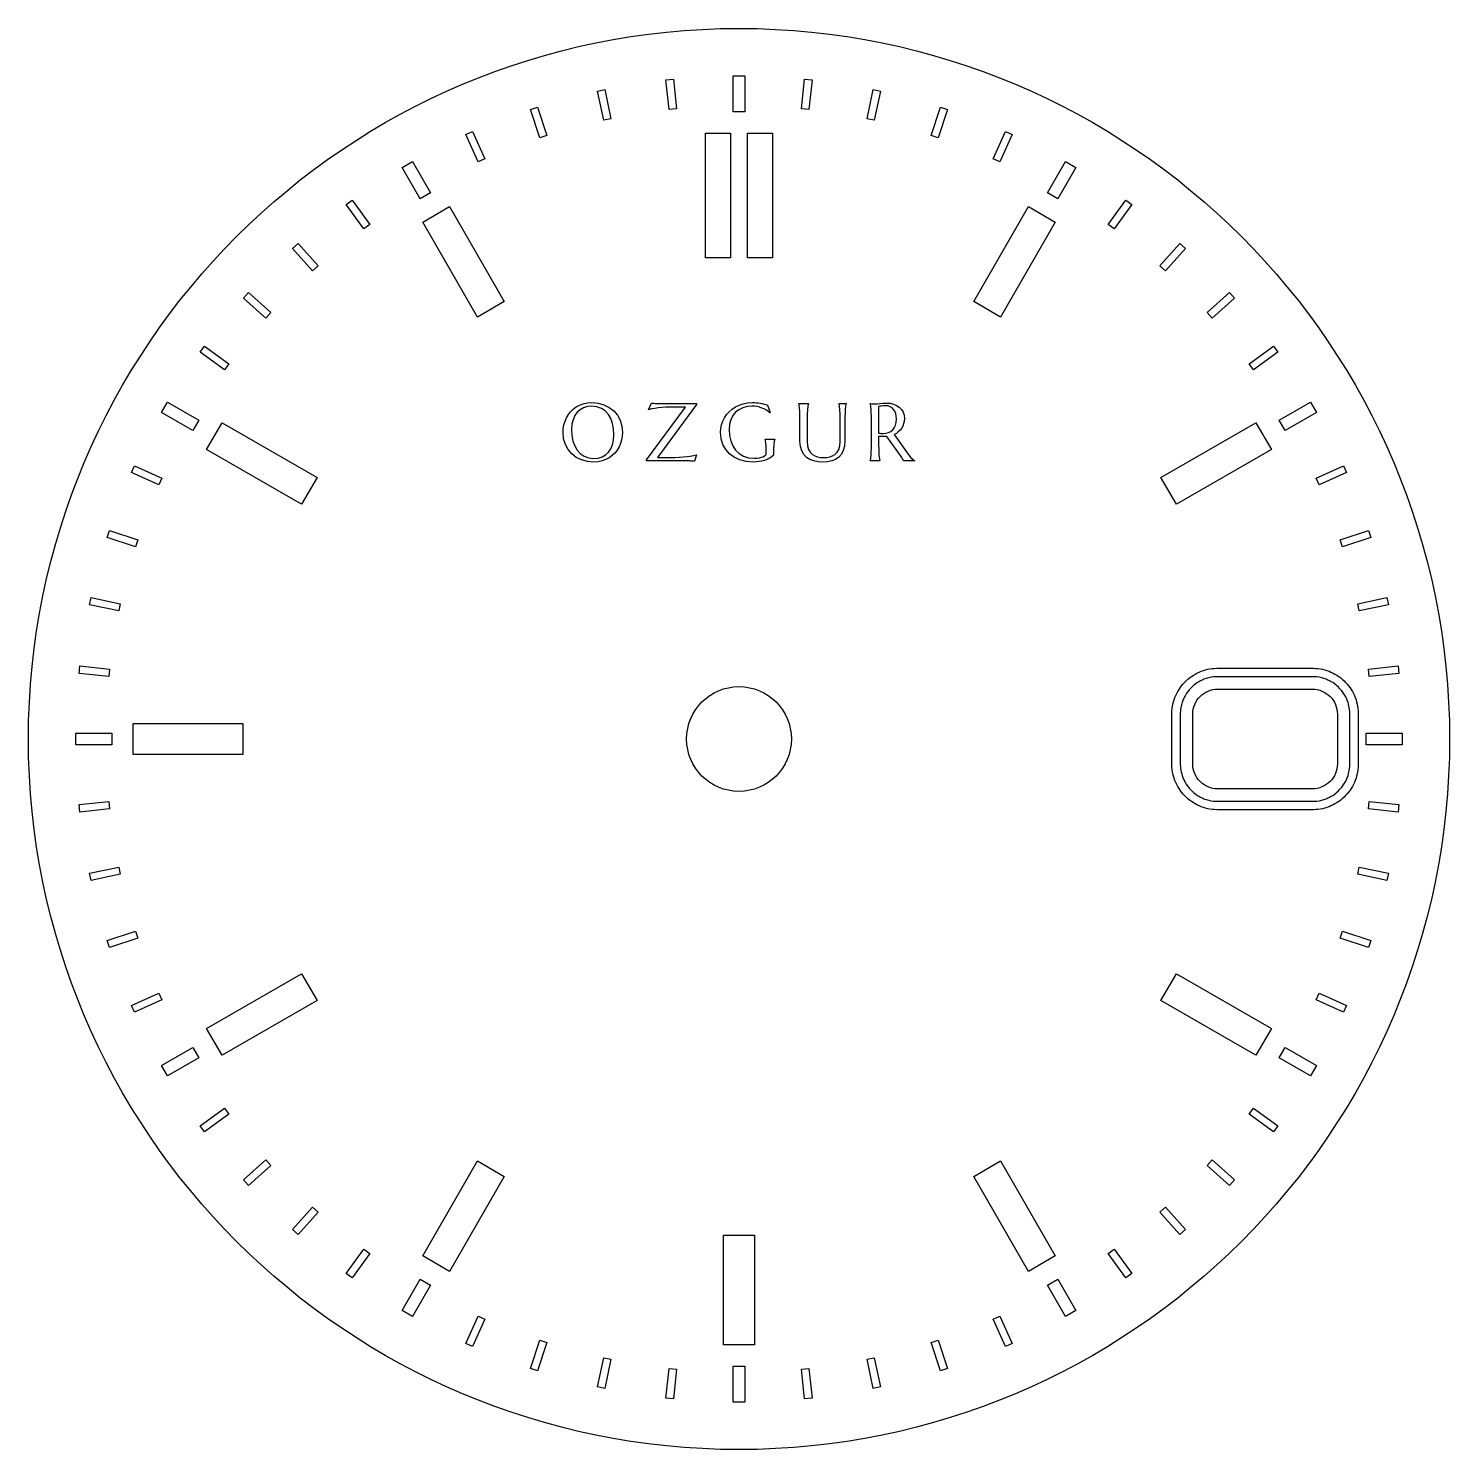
# Model space of a CAD drawing. Header units: millimetres. Extents: x -14.2 to 14.2, y -14.2 to 14.2.
import ezdxf

# ---------------------------------------------------------------- set-up
doc = ezdxf.new("R2010")
doc.units = ezdxf.units.MM
doc.layers.add('ALTIN', color=2, linetype='Continuous')
doc.layers.add('KESIM', color=1, linetype='Continuous')

msp = doc.modelspace()

# ---------------------------------------------------------------- linework, layer by layer
at = {"layer": 'ALTIN'}
for points in [[(-1.4021, 12.6226), (-1.4648, 13.2193), (-1.3156, 13.235), (-1.2529, 12.6383)], [(-0.12, 12.58), (-0.12, 13.3), (0.12, 13.3), (0.12, 12.58)], [(1.2529, 12.6383), (1.3156, 13.235), (1.4648, 13.2193), (1.4021, 12.6226)], [(-2.8386, 12.9938), (-2.6919, 13.025), (-2.5671, 12.4381), (-2.7138, 12.4069)], [(2.6919, 13.025), (2.8386, 12.9938), (2.7138, 12.4069), (2.5671, 12.4381)], [(-3.9958, 12.0552), (-4.1813, 12.6259), (-4.0386, 12.6722), (-3.8532, 12.1016)], [(3.8532, 12.1016), (4.0386, 12.6722), (4.1813, 12.6259), (3.9958, 12.0552)], [(-5.2341, 11.5715), (-5.4781, 12.1196), (-5.3411, 12.1807), (-5.097, 11.6325)], [(-0.17, 12.15), (-0.17, 9.65), (-0.67, 9.65), (-0.67, 12.15)], [(0.67, 12.15), (0.67, 9.65), (0.17, 9.65), (0.17, 12.15)], [(5.097, 11.6325), (5.3411, 12.1807), (5.4781, 12.1196), (5.2341, 11.5715)], [(-6.3939, 10.8346), (-6.7539, 11.4581), (-6.5461, 11.5781), (-6.1861, 10.9546)], [(6.5461, 11.5781), (6.7539, 11.4581), (6.3939, 10.8346), (6.1861, 10.9546)], [(-7.5255, 10.2304), (-7.8782, 10.7158), (-7.7569, 10.804), (-7.4042, 10.3186)], [(-4.7065, 8.772), (-5.2435, 8.462), (-6.3435, 10.3672), (-5.8065, 10.6772)], [(6.3435, 10.3672), (5.2435, 8.462), (4.7065, 8.772), (5.8065, 10.6772)], [(7.7569, 10.804), (7.8782, 10.7158), (7.5255, 10.2304), (7.4042, 10.3186)], [(-8.5537, 9.3878), (-8.9552, 9.8336), (-8.8437, 9.934), (-8.4422, 9.4881)], [(8.4422, 9.4881), (8.8437, 9.934), (8.9552, 9.8336), (8.5537, 9.3878)], [(-9.4881, 8.4422), (-9.934, 8.8437), (-9.8336, 8.9552), (-9.3878, 8.5537)], [(9.3878, 8.5537), (9.8336, 8.9552), (9.934, 8.8437), (9.4881, 8.4422)], [(-10.3186, 7.4042), (-10.804, 7.7569), (-10.7158, 7.8782), (-10.2304, 7.5255)], [(10.2304, 7.5255), (10.7158, 7.8782), (10.804, 7.7569), (10.3186, 7.4042)], [(-10.9546, 6.1861), (-11.5781, 6.5461), (-11.4581, 6.7539), (-10.8346, 6.3939)], [(-2.3478, 6.2747), (-2.3362, 6.1465), (-2.3406, 6.0709), (-2.3539, 5.9964), (-2.3755, 5.9247), (-2.4055, 5.8568), (-2.4435, 5.7936), (-2.4894, 5.7354), (-2.5425, 5.6835), (-2.6028, 5.6392), (-2.6698, 5.603), (-2.7435, 5.5758), (-2.8235, 5.5586), (-2.9095, 5.5529), (-3.0384, 5.5636), (-3.1569, 5.5958), (-3.2627, 5.6478), (-3.353, 5.7174), (-3.4267, 5.8039), (-3.4823, 5.9061), (-3.5172, 6.0225), (-3.5288, 6.1512), (-3.5244, 6.2267), (-3.5111, 6.301), (-3.4893, 6.3731), (-3.4595, 6.4414), (-3.4216, 6.5054), (-3.3761, 6.5638), (-3.323, 6.6158), (-3.2629, 6.6603), (-3.1957, 6.6968), (-3.1218, 6.7242), (-3.0414, 6.7414), (-2.9552, 6.7471), (-2.8264, 6.7362), (-2.7078, 6.7034), (-2.6021, 6.651), (-2.5117, 6.5808), (-2.4381, 6.4938), (-2.3826, 6.3911)], [(-2.5143, 5.9927), (-2.5069, 6.0983), (-2.514, 6.2172), (-2.5353, 6.3272), (-2.5708, 6.4256), (-2.62, 6.5099), (-2.6832, 6.579), (-2.7602, 6.6311), (-2.8508, 6.664), (-2.9552, 6.675), (-3.0405, 6.667), (-3.1182, 6.6431), (-3.1868, 6.6044), (-3.2452, 6.5513), (-3.2927, 6.4843), (-3.3284, 6.4037), (-3.3505, 6.3104), (-3.3579, 6.205), (-3.3509, 6.0865), (-3.3299, 5.9761), (-3.2947, 5.8769), (-3.2457, 5.7919), (-3.1825, 5.7224), (-3.1053, 5.6694), (-3.0143, 5.6361), (-2.9095, 5.625), (-2.8243, 5.6331), (-2.7468, 5.6571), (-2.6781, 5.6964), (-2.6198, 5.75), (-2.5723, 5.8178), (-2.5366, 5.8989)], [(-0.8515, 5.7013), (-0.8908, 5.5714), (-0.9029, 5.5722), (-0.9198, 5.5729), (-0.9401, 5.5738), (-0.9627, 5.5747), (-0.9869, 5.5754), (-1.0124, 5.576), (-1.0377, 5.5763), (-1.0617, 5.5768), (-1.0836, 5.5771), (-1.103, 5.5776), (-1.1185, 5.5778), (-1.129, 5.5778), (-1.8532, 5.5778), (-1.8532, 5.5978), (-1.072, 6.6572), (-1.3735, 6.6572), (-1.4645, 6.6551), (-1.5481, 6.6488), (-1.6227, 6.6402), (-1.6872, 6.6308), (-1.753, 6.6182), (-1.8124, 6.6044), (-1.757, 6.7342), (-1.7449, 6.7335), (-1.7277, 6.7327), (-1.707, 6.7319), (-1.6843, 6.7312), (-1.6602, 6.7305), (-1.6351, 6.7299), (-1.61, 6.7296), (-1.5863, 6.7291), (-1.5643, 6.7286), (-1.545, 6.7281), (-1.5293, 6.7279), (-1.5188, 6.7278), (-0.8515, 6.7278), (-0.8515, 6.7063), (-1.6335, 5.6484), (-1.2901, 5.6484), (-1.1999, 5.6504), (-1.1166, 5.6564), (-1.042, 5.6651), (-0.9775, 5.6748), (-0.9115, 5.6871)], [(0.6031, 5.6279), (0.5593, 5.6065), (0.512, 5.5881), (0.4612, 5.5733), (0.4065, 5.5622), (0.3479, 5.5552), (0.2851, 5.5529), (0.1455, 5.5636), (0.0187, 5.5958), (-0.0929, 5.6478), (-0.1876, 5.7174), (-0.2641, 5.8039), (-0.3213, 5.9061), (-0.3567, 6.0225), (-0.3685, 6.1512), (-0.3637, 6.2267), (-0.349, 6.301), (-0.3248, 6.3731), (-0.2915, 6.4414), (-0.2495, 6.5054), (-0.1986, 6.5638), (-0.1393, 6.6158), (-0.0721, 6.6603), (0.0025, 6.6968), (0.0842, 6.7242), (0.1732, 6.7414), (0.2692, 6.7471), (0.3081, 6.7462), (0.3477, 6.7435), (0.3876, 6.7391), (0.427, 6.733), (0.4656, 6.7255), (0.5028, 6.7165), (0.5385, 6.7064), (0.5723, 6.695), (0.6267, 6.5466), (0.6203, 6.5436), (0.5867, 6.5705), (0.5482, 6.5954), (0.5059, 6.6179), (0.4607, 6.6372), (0.4131, 6.653), (0.3631, 6.6649), (0.312, 6.6725), (0.2602, 6.675), (0.1635, 6.667), (0.0749, 6.6431), (-0.0033, 6.6044), (-0.0698, 6.5513), (-0.1236, 6.4843), (-0.164, 6.4037), (-0.1892, 6.3104), (-0.1976, 6.205), (-0.1896, 6.0867), (-0.1655, 5.9772), (-0.1256, 5.8792), (-0.0701, 5.7952), (0.0012, 5.7265), (0.0883, 5.6743), (0.1912, 5.6416), (0.31, 5.6307), (0.3632, 5.6329), (0.4104, 5.6394), (0.451, 5.6494), (0.4848, 5.6615), (0.5116, 5.6754), (0.531, 5.6905), (0.5427, 5.7054), (0.5466, 5.719), (0.5466, 5.7503), (0.5462, 5.8026), (0.5448, 5.8473), (0.5429, 5.8854), (0.54, 5.9181), (0.5366, 5.9462), (0.5328, 5.97), (0.5285, 5.9909), (0.5233, 6.01), (0.5233, 6.0133), (0.7158, 6.0133), (0.7158, 6.01), (0.7111, 5.9918), (0.7065, 5.9705), (0.7024, 5.9455), (0.6988, 5.9163), (0.6961, 5.8823), (0.6942, 5.8429), (0.6931, 5.7975), (0.6927, 5.7454), (0.6927, 5.7126), (0.6922, 5.7036), (0.6906, 5.6941), (0.6873, 5.6854), (0.6814, 5.6782), (0.6437, 5.6519)], [(2.0144, 6.6829), (2.0101, 6.7058), (2.0056, 6.7247), (2.0056, 6.7278), (2.1483, 6.7278), (2.1483, 6.7247), (2.1436, 6.7058), (2.1391, 6.6829), (2.1351, 6.6549), (2.1319, 6.6208), (2.1293, 6.5801), (2.127, 6.5325), (2.1255, 6.4773), (2.125, 6.4134), (2.125, 5.9805), (2.1168, 5.8742), (2.0921, 5.7847), (2.0529, 5.7111), (2.0008, 5.652), (1.9364, 5.6074), (1.8604, 5.5768), (1.7747, 5.5589), (1.6815, 5.5529), (1.5878, 5.5586), (1.5006, 5.5755), (1.4223, 5.6048), (1.3548, 5.6479), (1.2994, 5.7056), (1.2573, 5.778), (1.2309, 5.8665), (1.2221, 5.9725), (1.2221, 6.4134), (1.2217, 6.4773), (1.2203, 6.5325), (1.2183, 6.5801), (1.2154, 6.6208), (1.212, 6.6549), (1.208, 6.6829), (1.2035, 6.7058), (1.1988, 6.7247), (1.1988, 6.7278), (1.3912, 6.7278), (1.3912, 6.7247), (1.3865, 6.7058), (1.382, 6.6829), (1.3779, 6.6549), (1.3743, 6.6208), (1.3715, 6.5801), (1.3694, 6.5325), (1.3683, 6.4773), (1.3679, 6.4134), (1.3679, 5.9636), (1.375, 5.8764), (1.3964, 5.806), (1.4294, 5.7503), (1.4713, 5.7074), (1.5212, 5.6764), (1.5773, 5.6564), (1.6372, 5.6456), (1.6984, 5.642), (1.7595, 5.6456), (1.8193, 5.6564), (1.8755, 5.6764), (1.9248, 5.7074), (1.9666, 5.7503), (1.9995, 5.806), (2.0208, 5.8764), (2.028, 5.9636), (2.028, 6.4134), (2.0276, 6.4773), (2.0264, 6.5325), (2.0244, 6.5801), (2.0216, 6.6208), (2.0182, 6.6549)], [(2.8238, 5.5812), (2.8238, 5.5778), (2.6313, 5.5778), (2.6313, 5.5812), (2.6361, 5.5999), (2.6406, 5.6227), (2.6445, 5.6506), (2.6478, 5.6843), (2.6504, 5.7247), (2.6526, 5.7718), (2.6542, 5.827), (2.6547, 5.8914), (2.6547, 6.4134), (2.6542, 6.4773), (2.6526, 6.5325), (2.6504, 6.58), (2.6478, 6.6203), (2.6445, 6.6543), (2.6406, 6.6824), (2.6361, 6.7057), (2.6313, 6.7247), (2.6313, 6.7278), (2.665, 6.7247), (2.6812, 6.7235), (2.6991, 6.7227), (2.7182, 6.7223), (2.7381, 6.7222), (2.7747, 6.7241), (2.8225, 6.7299), (2.8832, 6.7357), (2.9585, 6.7376), (3.0326, 6.7323), (3.1007, 6.7165), (3.1618, 6.6909), (3.2142, 6.6557), (3.2571, 6.6111), (3.2894, 6.5574), (3.3096, 6.4954), (3.3163, 6.4255), (3.3126, 6.3699), (3.3014, 6.3185), (3.2835, 6.2715), (3.2596, 6.2289), (3.2301, 6.1912), (3.1952, 6.1581), (3.1553, 6.1297), (3.111, 6.1062), (3.3925, 5.711), (3.4126, 5.6832), (3.4313, 5.6594), (3.4489, 5.6394), (3.4657, 5.6222), (3.482, 5.6081), (3.4975, 5.5966), (3.5129, 5.5877), (3.5288, 5.5812), (3.5288, 5.5778), (3.2971, 5.5778), (3.2918, 5.5955), (3.2811, 5.6181), (3.2669, 5.6434), (3.2503, 5.6684), (2.9665, 6.0688), (2.948, 6.0671), (2.9295, 6.0657), (2.9111, 6.0649), (2.8921, 6.0647), (2.8694, 6.0651), (2.8467, 6.0662), (2.8237, 6.0684), (2.8005, 6.0719), (2.8005, 5.8914), (2.801, 5.8275), (2.8025, 5.7721), (2.8048, 5.7247), (2.8074, 5.6843), (2.8106, 5.6506), (2.8146, 5.6227), (2.8191, 5.5999)], [(3.0825, 6.1986), (3.1135, 6.2401), (3.1367, 6.2905), (3.1511, 6.3501), (3.1559, 6.4191), (3.1524, 6.4765), (3.142, 6.5282), (3.1251, 6.5734), (3.1015, 6.6111), (3.0712, 6.6413), (3.0337, 6.6639), (2.9895, 6.6782), (2.9385, 6.6829), (2.8887, 6.6815), (2.8502, 6.6773), (2.8214, 6.6716), (2.8005, 6.6655), (2.8005, 6.1345), (2.8224, 6.1303), (2.8446, 6.1275), (2.8667, 6.126), (2.888, 6.1255), (2.9455, 6.13), (2.9978, 6.1435), (3.0439, 6.1664)], [(10.8346, 6.3939), (11.4581, 6.7539), (11.5781, 6.5461), (10.9546, 6.1861)], [(-8.462, 5.2435), (-8.772, 4.7065), (-10.6772, 5.8065), (-10.3672, 6.3435)], [(10.6772, 5.8065), (8.772, 4.7065), (8.462, 5.2435), (10.3672, 6.3435)], [(-12.1807, 5.3411), (-12.1196, 5.4781), (-11.5715, 5.2341), (-11.6325, 5.097)], [(11.5715, 5.2341), (12.1196, 5.4781), (12.1807, 5.3411), (11.6325, 5.097)], [(-12.1016, 3.8532), (-12.6722, 4.0386), (-12.6259, 4.1813), (-12.0552, 3.9958)], [(12.0552, 3.9958), (12.6259, 4.1813), (12.6722, 4.0386), (12.1016, 3.8532)], [(-12.4381, 2.5671), (-13.025, 2.6919), (-12.9938, 2.8386), (-12.4069, 2.7138)], [(12.9938, 2.8386), (13.025, 2.6919), (12.4381, 2.5671), (12.4069, 2.7138)], [(-12.6383, 1.2529), (-13.235, 1.3156), (-13.2193, 1.4648), (-12.6226, 1.4021)], [(13.2193, 1.4648), (13.235, 1.3156), (12.6383, 1.2529), (12.6226, 1.4021)], [(12.413, -0.6106), (12.4058, -0.6592), (12.3978, -0.6996), (12.3859, -0.7472), (12.3739, -0.7866), (12.3574, -0.8328), (12.3416, -0.8709), (12.3206, -0.9153), (12.3012, -0.9516), (12.276, -0.9937), (12.2531, -1.028), (12.2239, -1.0674), (12.1977, -1.0993), (12.1648, -1.1356), (12.1356, -1.1648), (12.0993, -1.1977), (12.0674, -1.2239), (12.028, -1.2531), (11.9937, -1.276), (11.9516, -1.3012), (11.9153, -1.3206), (11.8709, -1.3416), (11.8328, -1.3574), (11.7866, -1.3739), (11.7472, -1.3859), (11.6996, -1.3978), (11.6592, -1.4058), (11.6106, -1.413), (11.5696, -1.4171), (11.5206, -1.4195), (11.5, -1.42), (9.6, -1.42), (9.5794, -1.4195), (9.5304, -1.4171), (9.4894, -1.413), (9.4408, -1.4058), (9.4004, -1.3978), (9.3528, -1.3859), (9.3134, -1.3739), (9.2672, -1.3574), (9.2291, -1.3416), (9.1847, -1.3206), (9.1484, -1.3012), (9.1063, -1.276), (9.072, -1.2531), (9.0326, -1.2239), (9.0007, -1.1977), (8.9644, -1.1648), (8.9352, -1.1356), (8.9023, -1.0993), (8.8761, -1.0674), (8.8469, -1.028), (8.824, -0.9937), (8.7988, -0.9516), (8.7794, -0.9153), (8.7584, -0.8709), (8.7426, -0.8328), (8.7261, -0.7866), (8.7141, -0.7472), (8.7022, -0.6996), (8.6942, -0.6592), (8.687, -0.6106), (8.6829, -0.5696), (8.6805, -0.5206), (8.68, -0.5), (8.68, 0.5), (8.6805, 0.5206), (8.6829, 0.5696), (8.687, 0.6106), (8.6942, 0.6592), (8.7022, 0.6996), (8.7141, 0.7472), (8.7261, 0.7866), (8.7426, 0.8328), (8.7584, 0.8709), (8.7794, 0.9153), (8.7988, 0.9516), (8.824, 0.9937), (8.8469, 1.028), (8.8761, 1.0674), (8.9023, 1.0993), (8.9352, 1.1356), (8.9644, 1.1648), (9.0007, 1.1977), (9.0326, 1.2239), (9.072, 1.2531), (9.1063, 1.276), (9.1484, 1.3012), (9.1847, 1.3206), (9.2291, 1.3416), (9.2672, 1.3574), (9.3134, 1.3739), (9.3528, 1.3859), (9.4004, 1.3978), (9.4408, 1.4058), (9.4894, 1.413), (9.5304, 1.4171), (9.5794, 1.4195), (9.6, 1.42), (11.5, 1.42), (11.5206, 1.4195), (11.5696, 1.4171), (11.6106, 1.413), (11.6592, 1.4058), (11.6996, 1.3978), (11.7472, 1.3859), (11.7866, 1.3739), (11.8328, 1.3574), (11.8709, 1.3416), (11.9153, 1.3206), (11.9516, 1.3012), (11.9937, 1.276), (12.028, 1.2531), (12.0674, 1.2239), (12.0993, 1.1977), (12.1356, 1.1648), (12.1648, 1.1356), (12.1977, 1.0993), (12.2239, 1.0674), (12.2531, 1.028), (12.276, 0.9937), (12.3012, 0.9516), (12.3206, 0.9153), (12.3416, 0.8709), (12.3574, 0.8328), (12.3739, 0.7866), (12.3859, 0.7472), (12.3978, 0.6996), (12.4058, 0.6592), (12.413, 0.6106), (12.4171, 0.5696), (12.4195, 0.5206), (12.42, 0.5), (12.42, -0.5), (12.4195, -0.5206), (12.4171, -0.5696)], [(12.2473, 0.5613), (12.2449, 0.5857), (12.2377, 0.6342), (12.2329, 0.6583), (12.221, 0.7059), (12.2139, 0.7294), (12.1973, 0.7756), (12.1879, 0.7982), (12.167, 0.8426), (12.1554, 0.8642), (12.1302, 0.9063), (12.1165, 0.9267), (12.0873, 0.9661), (12.0717, 0.9851), (12.0388, 1.0214), (12.0214, 1.0388), (11.9851, 1.0717), (11.9661, 1.0873), (11.9267, 1.1165), (11.9063, 1.1302), (11.8642, 1.1554), (11.8426, 1.167), (11.7982, 1.1879), (11.7756, 1.1973), (11.7294, 1.2139), (11.7059, 1.221), (11.6583, 1.2329), (11.6342, 1.2377), (11.5857, 1.2449), (11.5613, 1.2473), (11.5123, 1.2497), (11.5, 1.25), (9.6, 1.25), (9.5877, 1.2497), (9.5387, 1.2473), (9.5143, 1.2449), (9.4658, 1.2377), (9.4417, 1.2329), (9.3941, 1.221), (9.3706, 1.2139), (9.3244, 1.1973), (9.3018, 1.1879), (9.2574, 1.167), (9.2358, 1.1554), (9.1937, 1.1302), (9.1733, 1.1165), (9.1339, 1.0873), (9.1149, 1.0717), (9.0786, 1.0388), (9.0612, 1.0214), (9.0283, 0.9851), (9.0127, 0.9661), (8.9835, 0.9267), (8.9698, 0.9063), (8.9446, 0.8642), (8.933, 0.8426), (8.9121, 0.7982), (8.9027, 0.7756), (8.8861, 0.7294), (8.879, 0.7059), (8.8671, 0.6583), (8.8623, 0.6342), (8.8551, 0.5857), (8.8527, 0.5613), (8.8503, 0.5123), (8.85, 0.5), (8.85, -0.5), (8.8503, -0.5123), (8.8527, -0.5613), (8.8551, -0.5857), (8.8623, -0.6342), (8.8671, -0.6583), (8.879, -0.7059), (8.8861, -0.7294), (8.9027, -0.7756), (8.9121, -0.7982), (8.933, -0.8426), (8.9446, -0.8642), (8.9698, -0.9063), (8.9835, -0.9267), (9.0127, -0.9661), (9.0283, -0.9851), (9.0612, -1.0214), (9.0786, -1.0388), (9.1149, -1.0717), (9.1339, -1.0873), (9.1733, -1.1165), (9.1937, -1.1302), (9.2358, -1.1554), (9.2574, -1.167), (9.3018, -1.1879), (9.3244, -1.1973), (9.3706, -1.2139), (9.3941, -1.221), (9.4417, -1.2329), (9.4658, -1.2377), (9.5143, -1.2449), (9.5387, -1.2473), (9.5877, -1.2497), (9.6, -1.25), (11.5, -1.25), (11.5123, -1.2497), (11.5613, -1.2473), (11.5857, -1.2449), (11.6342, -1.2377), (11.6583, -1.2329), (11.7059, -1.221), (11.7294, -1.2139), (11.7756, -1.1973), (11.7982, -1.1879), (11.8426, -1.167), (11.8642, -1.1554), (11.9063, -1.1302), (11.9267, -1.1165), (11.9661, -1.0873), (11.9851, -1.0717), (12.0214, -1.0388), (12.0388, -1.0214), (12.0717, -0.9851), (12.0873, -0.9661), (12.1165, -0.9267), (12.1302, -0.9063), (12.1554, -0.8642), (12.167, -0.8426), (12.1879, -0.7982), (12.1973, -0.7756), (12.2139, -0.7294), (12.221, -0.7059), (12.2329, -0.6583), (12.2377, -0.6342), (12.2449, -0.5857), (12.2473, -0.5613), (12.2497, -0.5123), (12.25, -0.5), (12.25, 0.5), (12.2497, 0.5123)], [(-12.15, 0.31), (-9.95, 0.31), (-9.95, -0.31), (-12.15, -0.31)], [(-12.58, -0.12), (-13.3, -0.12), (-13.3, 0.12), (-12.58, 0.12)], [(12.58, 0.12), (13.3, 0.12), (13.3, -0.12), (12.58, -0.12)], [(-12.6226, -1.4021), (-13.2193, -1.4648), (-13.235, -1.3156), (-12.6383, -1.2529)], [(12.6383, -1.2529), (13.235, -1.3156), (13.2193, -1.4648), (12.6226, -1.4021)], [(-12.4069, -2.7138), (-12.9938, -2.8386), (-13.025, -2.6919), (-12.4381, -2.5671)], [(12.4381, -2.5671), (13.025, -2.6919), (12.9938, -2.8386), (12.4069, -2.7138)], [(-12.6259, -4.1813), (-12.6722, -4.0386), (-12.1016, -3.8532), (-12.0552, -3.9958)], [(12.1016, -3.8532), (12.6722, -4.0386), (12.6259, -4.1813), (12.0552, -3.9958)], [(-10.6772, -5.8065), (-8.772, -4.7065), (-8.462, -5.2435), (-10.3672, -6.3435)], [(10.3672, -6.3435), (8.462, -5.2435), (8.772, -4.7065), (10.6772, -5.8065)], [(-12.1196, -5.4781), (-12.1807, -5.3411), (-11.6325, -5.097), (-11.5715, -5.2341)], [(11.6325, -5.097), (12.1807, -5.3411), (12.1196, -5.4781), (11.5715, -5.2341)], [(-10.8346, -6.3939), (-11.4581, -6.7539), (-11.5781, -6.5461), (-10.9546, -6.1861)], [(10.9546, -6.1861), (11.5781, -6.5461), (11.4581, -6.7539), (10.8346, -6.3939)], [(-10.2304, -7.5255), (-10.7158, -7.8782), (-10.804, -7.7569), (-10.3186, -7.4042)], [(10.804, -7.7569), (10.7158, -7.8782), (10.2304, -7.5255), (10.3186, -7.4042)], [(-9.3878, -8.5537), (-9.8336, -8.9552), (-9.934, -8.8437), (-9.4881, -8.4422)], [(-5.2435, -8.462), (-4.7065, -8.772), (-5.8065, -10.6772), (-6.3435, -10.3672)], [(5.8065, -10.6772), (4.7065, -8.772), (5.2435, -8.462), (6.3435, -10.3672)], [(9.934, -8.8437), (9.8336, -8.9552), (9.3878, -8.5537), (9.4881, -8.4422)], [(-8.4422, -9.4881), (-8.8437, -9.934), (-8.9552, -9.8336), (-8.5537, -9.3878)], [(8.5537, -9.3878), (8.9552, -9.8336), (8.8437, -9.934), (8.4422, -9.4881)], [(-0.31, -12.15), (-0.31, -9.95), (0.31, -9.95), (0.31, -12.15)], [(-7.4042, -10.3186), (-7.7569, -10.804), (-7.8782, -10.7158), (-7.5255, -10.2304)], [(7.5255, -10.2304), (7.8782, -10.7158), (7.7569, -10.804), (7.4042, -10.3186)], [(-6.1861, -10.9546), (-6.5461, -11.5781), (-6.7539, -11.4581), (-6.3939, -10.8346)], [(6.3939, -10.8346), (6.7539, -11.4581), (6.5461, -11.5781), (6.1861, -10.9546)], [(-5.097, -11.6325), (-5.3411, -12.1807), (-5.4781, -12.1196), (-5.2341, -11.5715)], [(5.2341, -11.5715), (5.4781, -12.1196), (5.3411, -12.1807), (5.097, -11.6325)], [(-3.8532, -12.1016), (-4.0386, -12.6722), (-4.1813, -12.6259), (-3.9958, -12.0552)], [(3.9958, -12.0552), (4.1813, -12.6259), (4.0386, -12.6722), (3.8532, -12.1016)], [(-2.5671, -12.4381), (-2.6919, -13.025), (-2.8386, -12.9938), (-2.7138, -12.4069)], [(2.7138, -12.4069), (2.8386, -12.9938), (2.6919, -13.025), (2.5671, -12.4381)], [(-1.3156, -13.235), (-1.4648, -13.2193), (-1.4021, -12.6226), (-1.2529, -12.6383)], [(0.12, -12.58), (0.12, -13.3), (-0.12, -13.3), (-0.12, -12.58)], [(1.4648, -13.2193), (1.3156, -13.235), (1.2529, -12.6383), (1.4021, -12.6226)]]:
    msp.add_lwpolyline(points, close=True, dxfattribs=at)
at = {"layer": 'KESIM'}
msp.add_lwpolyline([(12, -0.5), (11.9976, -0.549), (11.9904, -0.5975), (11.9785, -0.6451), (11.9619, -0.6913), (11.941, -0.7357), (11.9157, -0.7778), (11.8865, -0.8172), (11.8536, -0.8536), (11.8172, -0.8865), (11.7778, -0.9157), (11.7357, -0.941), (11.6913, -0.9619), (11.6451, -0.9785), (11.5975, -0.9904), (11.549, -0.9976), (11.5, -1), (9.6, -1), (9.551, -0.9976), (9.5025, -0.9904), (9.4549, -0.9785), (9.4087, -0.9619), (9.3643, -0.941), (9.3222, -0.9157), (9.2828, -0.8865), (9.2464, -0.8536), (9.2135, -0.8172), (9.1843, -0.7778), (9.159, -0.7357), (9.1381, -0.6913), (9.1215, -0.6451), (9.1096, -0.5975), (9.1024, -0.549), (9.1, -0.5), (9.1, 0.5), (9.1024, 0.549), (9.1096, 0.5975), (9.1215, 0.6451), (9.1381, 0.6913), (9.159, 0.7357), (9.1843, 0.7778), (9.2135, 0.8172), (9.2464, 0.8536), (9.2828, 0.8865), (9.3222, 0.9157), (9.3643, 0.941), (9.4087, 0.9619), (9.4549, 0.9785), (9.5025, 0.9904), (9.551, 0.9976), (9.6, 1), (11.5, 1), (11.549, 0.9976), (11.5975, 0.9904), (11.6451, 0.9785), (11.6913, 0.9619), (11.7357, 0.941), (11.7778, 0.9157), (11.8172, 0.8865), (11.8536, 0.8536), (11.8865, 0.8172), (11.9157, 0.7778), (11.941, 0.7357), (11.9619, 0.6913), (11.9785, 0.6451), (11.9904, 0.5975), (11.9976, 0.549), (12, 0.5)], close=True, dxfattribs=at)
for radius in [14.25, 1.05]:
    msp.add_circle((0, 0), radius, dxfattribs=at)

doc.saveas('drawing.dxf')
